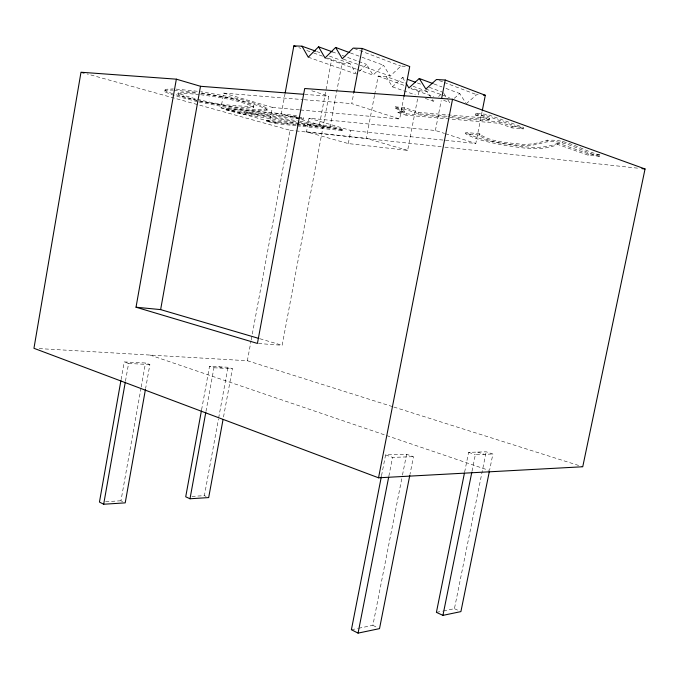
<?xml version="1.0" encoding="UTF-8"?>
<svg xmlns="http://www.w3.org/2000/svg" width="679" height="679" viewBox="0 0 679 679"><rect width="100%" height="100%" fill="white"/><g stroke="black" fill="none" stroke-linecap="round" stroke-linejoin="round"><path stroke-width="0.51" stroke-dasharray="3.4 2.55" d="M395.484 106.866L404.65 110.635L403.504 111.271L398.191 111.135L397.928 112.51L403.233 112.655L404.387 112.027L395.212 108.284L395.484 106.866L404.591 107.613L418.943 112.425L489.567 118.401L489.279 119.877L448.174 116.355M174.189 95.484L165.837 92.293L164.539 91.181L165.549 89.288L173.357 88.932M121.091 379.569L124.215 361.915L145.493 363.01L149.889 364.547L145.62 388.464M125.454 381.199L128.594 363.477L124.215 361.915M196.986 100.365L183.729 96.758L178.475 94.636L177.974 93.897L178.17 92.768L181.87 92.115L197.861 93.193M122.653 501.611L120.955 500.771L141.037 388.057M141.215 387.013L145.493 363.01M223.688 93.099L272.381 107.426L269.792 121.558L221.023 107.885L223.688 93.099L303.224 99.635M295.968 125.725L274.91 123.527L266.728 121.235L266.915 120.208L320.505 125.708L320.31 126.778L239.364 113.58L226.048 109.845L226.243 108.784L294.975 115.388L299.846 116.813M239.364 113.58L239.56 112.527L226.243 108.784M297.461 117.348L244.033 112.137L243.837 113.198L303.538 119.08L303.751 117.959L300.822 117.102M199.889 101.052C217.543 104.422 235.706 108.555 253.7 107.392L253.819 105.568C236.53 98.141 217.365 95.858 198.828 93.286M201.595 409.802L209.531 366.304L227.983 367.254L232.405 368.705L223.221 418.595M205.966 411.44L213.953 367.772L209.531 366.304M199.253 102.054C221.498 106.162 244.499 112.111 267.11 110.108L266.796 107.936C245.925 98.93 223.035 95.45 200.729 91.716M191.936 496.408L204.387 495.645L218.468 419.028M218.655 417.992L227.983 367.254M274.91 123.527L275.097 122.509L266.915 120.208M327.677 58.004L342.046 63.155L329.918 127.779L281.361 113.665L284.985 93.982M39.229 348.607L247.368 360.736L251.035 340.917M251.23 339.873L290.009 130.249L87.107 73.935M297.691 117.374L294.771 116.516L294.975 115.388M417.577 98.93L407.638 150.382L348.31 143.575L306.501 131.853L309.038 118.205L435.4 130.495L444.49 133.415M319.453 124.741L331.658 59.429M258.461 343.515L282.158 345.28L328.772 96.24L309.726 90.12M333.796 126.761L343.549 129.613L343.345 130.691L333.593 127.847L333.796 126.761L298.31 120.981M404.005 96.376L399.651 119.012L351.747 103.624L353.717 93.21M348.31 143.575L350.788 130.478L309.038 118.205M407.638 150.382L366.329 138.372L374.485 95.476M374.681 94.457L378.169 76.09L386.181 76.566L407.128 84.12M447.121 116.262L418.671 113.817L404.319 109.039L404.591 107.613M404.336 112.434L404.608 111.05M449.303 118.952L405.991 115.15L406.254 113.792L398.191 111.135M418.366 94.848L419.147 90.774L411.347 87.973M418.671 113.817L418.943 112.425M435.4 130.495L441.214 100.628M381.53 475.724L385.596 454.913L406.585 454.268L413.486 456.678L410.006 474.29M388.872 476.098L392.538 457.383L413.486 456.678M465.565 133.729L465.819 132.447L479.493 133.763L480.18 134.62C492.25 142.267 507.68 142.615 521.548 144.22C528.652 144.678 535.782 143.693 542.563 141.588C562.509 135.528 581.742 150.797 600.584 155.126L600.321 156.442L588.15 155.168L557.798 144.457C540.654 151.773 521.752 147.742 504.03 145.213C490.951 142.59 477.32 140.392 465.565 133.729L479.238 135.062L479.926 135.91C492.02 143.507 507.425 143.872 521.294 145.493C528.389 145.951 535.51 145 542.292 142.921C562.246 136.963 581.453 152.121 600.321 156.442M358.554 628.27L372.873 625.342L402.291 476.038M402.494 475.003L406.585 454.268M489.279 119.877L475.283 114.929L475.58 113.427L487.081 114.369L523.526 127.457L523.237 128.9L511.924 127.881L498.963 123.298L450.364 119.037M350.788 130.478L475.792 143.473L482.073 111.687M479.238 135.062L479.493 133.763M479.739 135.223L479.994 133.933M523.237 128.9L486.784 115.88L487.081 114.369M498.963 123.298L499.252 121.847L448.522 117.45M511.924 127.881L512.212 126.447L499.252 121.847M464.64 472.092L468.612 452.35L486.181 451.815L492.895 454.005L489.525 470.598M472.024 471.192L475.368 454.599L492.895 454.005M546.918 141.308L547.189 139.95M443.421 610.922L454.429 608.673L486.181 451.815M557.798 144.457L558.07 143.099L588.413 153.87L600.584 155.126M562.11 142.785L562.39 141.41M588.15 155.168L588.413 153.87M359.293 71.346L366.592 64.378L373.034 75.106L383.499 65.218L390.128 76.099L400.873 66.092L405.796 66.338M164.539 91.181L165.345 90.434L168.146 90.061L173.153 90.095M386.181 76.566L392.42 86.836L402.511 77.525L405.49 78.611M425.3 98.421L433.27 101.222L435.562 99.193M438.617 96.477L441.673 93.761M454.259 98.336L459.734 93.532L465.726 102.86M466.269 103.709L476.683 94.687L479.561 94.882M177.974 93.897L185.944 93.379L198.624 94.457M267.322 108.963C244.075 111.025 220.42 104.855 197.572 100.551M558.07 143.099C540.951 150.526 522.007 146.503 504.276 143.973C491.197 141.351 477.558 139.153 465.819 132.447M253.912 106.247C228.594 106.722 202.58 101.977 178.679 93.507L178.17 92.768M351.399 629.73L357.536 628.482M436.41 612.356L442.419 611.134M105.593 501.713L120.955 500.771M342.046 63.155L350.118 63.554L356.382 74.138M128.594 363.477L149.889 364.547M213.953 367.772L232.405 368.705M176.141 89.11L198.633 91.393M174.079 90.154L197.402 92.454M419.147 90.774L427.066 91.309L431.717 98.744M304.591 94.364L328.772 96.24M304.277 99.72L351.747 103.624M395.212 108.284L404.319 109.039M475.283 114.929L486.784 115.88M406.254 113.792L447.469 117.357M512.212 126.447L523.526 127.457M272.381 107.426L299.431 109.888M300.466 109.981L399.651 119.012M221.023 107.885L281.361 113.665M226.048 109.845L294.771 116.516M298.505 117.45L303.751 117.959M266.728 121.235L296.163 124.291M297.198 124.384L329.918 127.779M275.097 122.509L296.163 124.698M297.215 124.8L343.549 129.613M297.02 125.836L343.345 130.691M306.501 131.853L366.329 138.372M290.009 130.249L443.828 147.02M444.881 147.139L638.727 168.282M200.594 94.695C218.468 97.275 236.929 99.55 253.615 106.722L253.7 107.392M201.57 93.057C223.518 96.791 246.036 100.254 266.584 109.09L267.11 110.108M244.033 112.137L297.266 120.811M239.56 112.527L333.593 127.847M196.647 100.331L174.384 94.373M197.377 101.646L175.165 95.773M298.667 117.654L303.538 119.08M259.879 338.736L282.158 345.28M247.368 360.736L392.827 406.721M393.837 407.035L582.743 466.762M445.5 133.738L475.792 143.473M397.928 112.51L405.991 115.15M218.833 366.787L223.255 368.239M477.49 452.078L484.22 454.302M468.612 452.35L475.368 454.599M150.059 355.066L488.591 470.267M172.678 93.787L166.032 91.164L164.742 90.044M308.241 57.172L355.397 73.79M392.42 86.836L415.336 94.907M475.58 113.427L489.567 118.401M385.596 454.913L392.538 457.383M325.029 57.953L356.373 69.156M357.358 69.504L373.034 75.106M410.905 88.643L433.703 96.783M443.616 100.331L449.566 102.453L447.97 99.94M298.819 47.666L300.814 48.379M306.781 50.518L312.756 52.656M313.749 53.013L322.703 56.221M378.169 76.09L404.514 85.529M316.711 51.502L320.641 52.92M329.485 56.111L350.118 63.554M413.112 86.275L427.066 91.309M343.294 59.115L390.128 76.099M425.86 89.059L449.515 97.632M332.294 51.825L338.167 53.98M342.089 55.415L357.765 61.152M358.75 61.509L366.592 64.378M417.398 82.965L421.37 84.417M429.306 87.328L443.2 92.412M350.288 52.886L361.033 56.875M362.009 57.24L383.499 65.218M434.068 84.001L441.97 86.937M445.916 88.406L459.734 93.532M354.166 48.472L400.873 66.092M439.398 80.623L443.328 82.108M444.304 82.473L476.683 94.687M204.387 495.645L206.102 496.417M454.429 608.673L458.13 610.353M372.873 625.342L377.617 627.693M443.735 93.244L447.444 99.109M432.234 99.575L433.27 101.222M402.511 77.525L405.719 82.728"/><path stroke-width="1.02" d="M120.913 380.605L99.448 502.087L103.675 504.234L125.208 502.867L145.433 389.508M136.021 307.222L176.345 79.171L80.996 72.237L33.95 348.302L378.534 477.804L582.743 466.762L645.05 168.969L452.528 99.27L304.71 88.516L257.426 343.438L136.021 307.222L160.634 309.607L258.86 338.439M103.675 504.234L125.267 382.243M160.634 309.607L200.5 86.284L176.345 79.171M201.4 410.837L185.715 496.79L190.001 498.768L208.674 497.58L223.026 419.63M190.001 498.768L205.779 412.476M285.172 92.955L293.846 45.883L301.977 46.189L315.735 51.154M353.912 92.166L362.162 48.438L353.199 48.099L342.292 58.75L335.638 47.445L325.029 57.953L318.57 46.809L308.241 57.172L301.977 46.189M404.005 96.376L409.734 66.534L362.162 48.438M441.613 98.565L445.229 80.029L436.461 79.511L425.86 89.059L419.266 78.501L408.928 87.93L406.254 83.593M378.534 477.804L452.528 99.27M381.326 476.76L351.399 629.73L358.071 633.117L379.519 628.627L409.802 475.325M358.071 633.117L388.668 477.142M482.277 110.66L485.315 95.281L445.229 80.029M464.428 473.136L436.41 612.356L442.937 615.369L460.905 611.609L489.313 471.633M442.937 615.369L471.812 472.228M483.397 95.145L485.315 95.281M200.5 86.284L303.538 94.279M641.893 168.63L645.05 168.969M82.015 72.526L84.052 73.086M293.846 45.883L295.84 46.596M318.57 46.809L332.294 51.825M407.476 79.333L415.412 82.244M335.638 47.445L349.312 52.521M419.266 78.501L433.083 83.636"/></g></svg>
